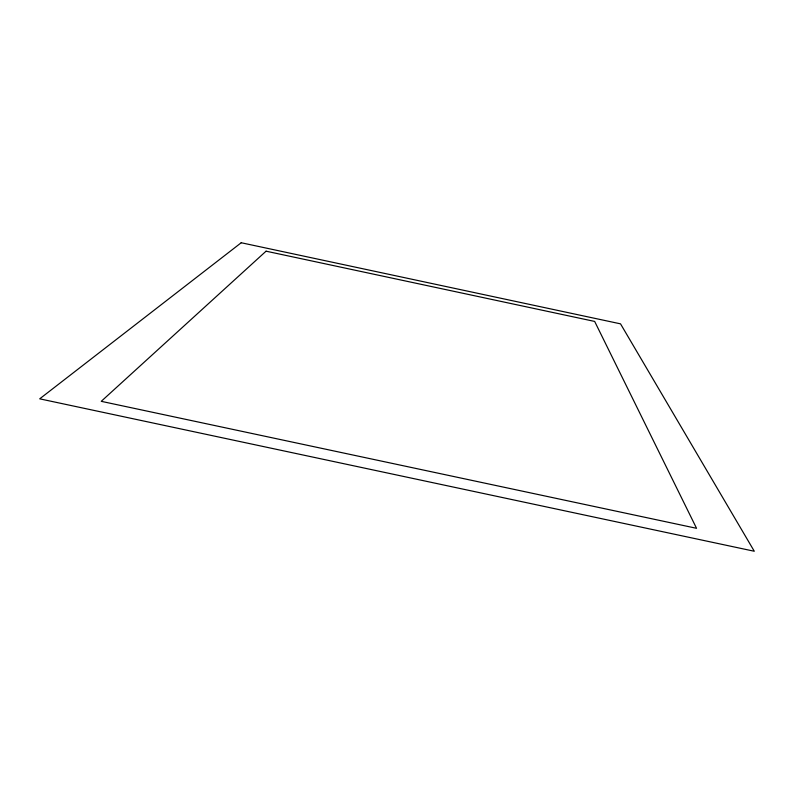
<?xml version="1.0" encoding="UTF-8"?>
<svg xmlns="http://www.w3.org/2000/svg" width="794" height="794" viewBox="0 0 794 794"><rect width="100%" height="100%" fill="white"/><g stroke="black" fill="none" stroke-linecap="round" stroke-linejoin="round"><path stroke-width="1.19" d="M266.069 251.182L101.245 401.327L696.556 528.308L594.666 321.431L266.069 251.182M241.217 242.746L39.7 398.836L754.3 551.254L620.521 323.843L241.217 242.746"/></g></svg>
